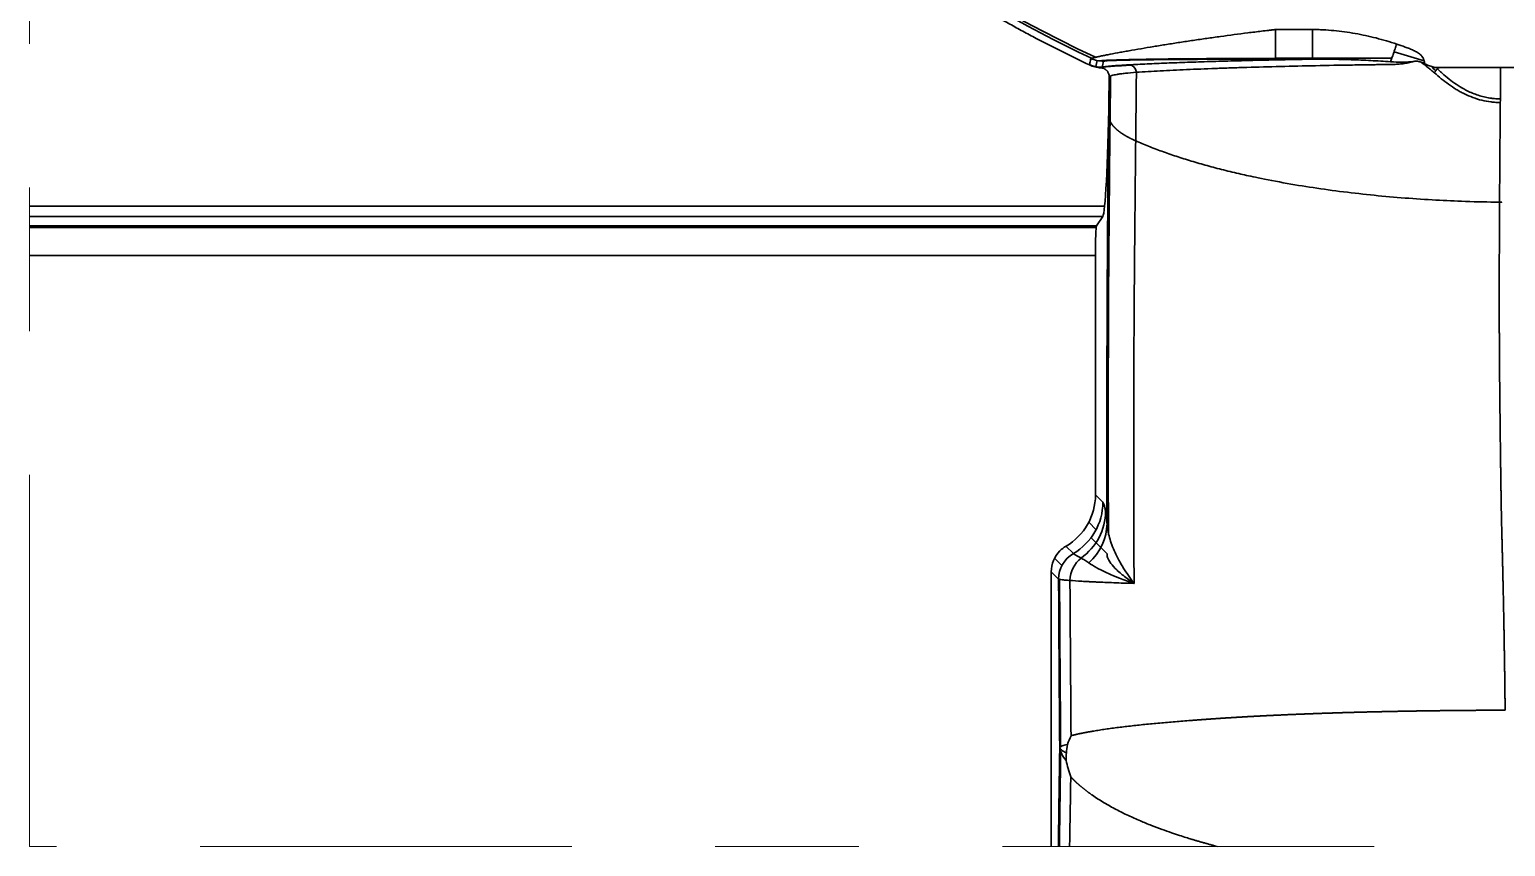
# Model space of a CAD drawing. Header units: millimetres. Extents: x -297 to 297, y -210 to 210.
# Drawn here: x 82.9 to 170.2, y -0.2 to 48.1 of the extents above; entities that cross this region are included whole.
import ezdxf

# ---------------------------------------------------------------- set-up
doc = ezdxf.new("R2010")
doc.units = ezdxf.units.MM
doc.linetypes.add('CENTER', pattern=[47.5, 22, -8.5, 8.5, -8.5])
doc.layers.get('0').update_dxf_attribs({"lineweight": 18})
doc.layers.add('粗实线层', color=7, linetype='Continuous', lineweight=35)

msp = doc.modelspace()

# ---------------------------------------------------------------- linework, layer by layer
at = {"color": 2, "linetype": 'CENTER', "lineweight": 18}
msp.add_lwpolyline([(82.877, -0.21), (82.877, 139.465), (257.472, 139.465), (257.472, -0.21)], close=True, dxfattribs=at)
at = {"layer": '粗实线层'}
for p, q in [((156.607, 48.135), (158.817, 48.135)), ((156.625, 48.135), (156.625, 46.381)), ((158.817, 46.381), (158.817, 48.135)), ((156.625, 46.441), (163.347, 46.441)), ((158.817, 46.381), (156.625, 46.381)), ((163.651, 46.825), (165.432, 46.285)), ((145.988, 45.945), (145.981, 45.912)), ((146.069, 46.305), (145.99, 45.944)), ((169.96, 45.889), (166.463, 45.889)), ((169.951, 45.889), (169.951, 43.925)), ((171.418, 45.889), (169.96, 45.889)), ((146.87, 45.39), (146.84, 42.711)), ((146.516, 37.678), (82.877, 37.678)), ((82.877, 37.068), (146.404, 37.068)), ((146.404, 37.068), (146.033, 36.512)), ((82.877, 36.512), (146.033, 36.512)), ((82.877, 36.426), (146.017, 36.426)), ((145.975, 34.769), (82.877, 34.769)), ((145.975, 20.596), (145.975, 34.769)), ((146.413, 20.158), (145.975, 20.596)), ((146.015, 18.538), (145.578, 18.974)), ((144.231, 17.564), (144.667, 17.127)), ((146.006, 17.771), (145.715, 18.061)), ((146.006, 17.771), (146.675, 17.102)), ((143.994, 16.422), (143.558, 16.858)), ((143.359, 16.047), (143.794, 15.612)), ((143.359, -0.21), (143.359, 16.039))]:
    msp.add_line(p, q, dxfattribs=at)
msp.add_arc((178.618, 116.586), 77.318, 190.37742, 245.03016, dxfattribs=at)
for centre, major_axis, ratio, start_param, end_param in [((146.366, 47.657), (1.713, -0.381), 0.999361, 4.493702, 4.931076), ((147.97, 45.523), (-0.027, 0.526), 0.831005, 4.83494, 6.220405), ((146.381, 49.334), (0, 12.283), 0.034921, 3.193953, 4.278216), ((146.036, 34.769), (0, 1.746), 0.034921, 0.05236, 1.570796), ((142.464, 20.6), (2.485, -2.485), 0.998783, 6.024569, 7.067974), ((142.906, 20.158), (2.481, 2.481), 0.998783, 4.453773, 5.497178), ((143.067, 19.62), (3.466, 0.551), 0.976142, 5.184822, 6.121756), ((143.152, 18.904), (3.495, 0.315), 0.931823, 5.394204, 6.186872), ((145.115, 16.045), (1.242, -1.242), 0.998783, 2.882976, 3.150458), ((145.115, 16.031), (-0.454, 1.712), 0.990851, 0.533307, 1.309231), ((145.548, 15.612), (-1.241, -1.241), 0.998783, 4.453773, 5.497178), ((146.151, 15.477), (-0.215, -1.741), 0.96164, 3.923797, 4.798196)]:
    msp.add_ellipse(centre, major_axis=major_axis, ratio=ratio, start_param=start_param, end_param=end_param, dxfattribs=at)
for points, knots in [([(102.449, 102.638), (105.255, 87.313), (112.789, 72.916), (130.119, 55.505), (137.596, 50.274), (145.734, 46.441)], [0, 0, 0, 0, 46.693765, 46.693765, 73.668116, 73.668116, 73.668116, 73.668116]), ([(139.365, 49.334), (139.873, 49.038), (140.386, 48.746), (141.16, 48.316), (141.549, 48.103), (141.939, 47.893), (142.2, 47.753), (142.331, 47.684), (143.509, 47.063), (144.561, 46.537), (145.62, 46.037)], [0, 0, 0, 0, 1.768325, 1.768325, 2.652487, 3.094568, 3.094568, 3.53665, 3.53665, 7.073299, 7.073299, 7.073299, 7.073299]), ([(145.757, 46.43), (145.76, 46.434), (145.772, 46.439), (145.815, 46.454), (145.846, 46.462), (145.905, 46.477), (145.927, 46.483), (145.976, 46.494), (146.002, 46.5), (146.085, 46.519), (146.148, 46.533), (146.253, 46.555), (146.289, 46.563), (146.365, 46.579), (146.405, 46.587), (146.527, 46.611), (146.613, 46.628), (146.885, 46.681), (147.084, 46.719), (147.349, 46.768), (147.403, 46.778), (147.511, 46.798), (147.566, 46.808), (147.733, 46.838), (147.846, 46.858), (148.192, 46.92), (148.43, 46.961), (148.92, 47.045), (149.169, 47.087), (149.673, 47.17), (149.928, 47.211), (150.444, 47.293), (150.704, 47.334), (151.23, 47.414), (151.495, 47.454), (152.029, 47.533), (152.297, 47.572), (152.834, 47.649), (153.102, 47.687), (153.911, 47.798), (154.451, 47.869), (155.265, 47.972), (155.536, 48.005), (155.944, 48.055), (156.148, 48.079), (156.387, 48.107), (156.506, 48.121), (156.566, 48.128), (156.591, 48.131), (156.608, 48.133), (156.617, 48.134), (156.625, 48.135)], [0, 0, 0, 0, 0.343986, 0.343986, 0.687972, 0.687972, 0.859965, 0.859965, 1.031958, 1.031958, 1.375944, 1.375944, 1.547937, 1.547937, 1.719929, 1.719929, 2.063915, 2.063915, 2.751887, 2.751887, 2.92388, 2.92388, 3.095873, 3.095873, 3.439859, 3.439859, 4.127831, 4.127831, 4.815803, 4.815803, 5.503774, 5.503774, 6.191746, 6.191746, 6.879718, 6.879718, 7.56769, 7.56769, 8.255661, 8.255661, 9.631605, 9.631605, 10.319577, 10.319577, 10.663563, 10.835556, 10.921552, 10.96455, 10.98605, 10.98605, 11.007549, 11.007549, 11.007549, 11.007549]), ([(158.817, 48.135), (158.924, 48.135), (159.031, 48.134), (159.244, 48.128), (159.351, 48.124), (159.669, 48.108), (159.881, 48.092), (160.514, 48.032), (160.932, 47.974), (161.555, 47.864), (161.762, 47.823), (162.175, 47.735), (162.38, 47.687), (162.79, 47.583), (162.994, 47.527), (163.401, 47.408), (163.604, 47.344), (163.805, 47.275)], [0, 0, 0, 0, 0.317666, 0.317666, 0.635333, 0.635333, 1.270666, 1.270666, 2.541331, 2.541331, 3.176664, 3.176664, 3.811997, 3.811997, 4.447329, 4.447329, 5.082662, 5.082662, 5.082662, 5.082662]), ([(163.447, 46.228), (163.472, 46.302), (163.498, 46.38), (163.555, 46.544), (163.584, 46.631), (163.645, 46.808), (163.677, 46.9), (163.741, 47.086), (163.773, 47.18), (163.805, 47.275)], [0, 0, 0, 0, 0.276506, 0.276506, 0.553013, 0.553013, 0.829519, 0.829519, 1.106026, 1.106026, 1.106026, 1.106026]), ([(163.805, 47.275), (163.974, 47.217), (164.143, 47.159), (164.394, 47.068), (164.478, 47.037), (164.644, 46.972), (164.726, 46.937), (164.848, 46.881), (164.888, 46.861), (164.967, 46.82), (165.045, 46.776), (165.118, 46.726), (165.171, 46.685), (165.188, 46.67), (165.222, 46.64), (165.27, 46.594), (165.312, 46.542), (165.349, 46.486), (165.361, 46.466), (165.382, 46.427), (165.391, 46.406), (165.417, 46.345), (165.43, 46.302), (165.443, 46.236), (165.447, 46.214), (165.452, 46.169), (165.453, 46.147), (165.454, 46.124)], [0, 0, 0, 0, 0.535645, 0.535645, 0.803468, 0.803468, 1.07129, 1.07129, 1.205201, 1.205201, 1.339113, 1.473024, 1.473024, 1.539979, 1.539979, 1.606935, 1.740846, 1.740846, 1.807802, 1.807802, 1.874758, 1.874758, 2.008669, 2.008669, 2.075624, 2.075624, 2.14258, 2.14258, 2.14258, 2.14258]), ([(145.623, 46.069), (145.63, 46.1), (145.636, 46.13), (145.662, 46.251), (145.682, 46.34), (145.701, 46.43)], [0, 0, 0, 0, 0.0947075, 0.0947075, 0.3695631, 0.3695631, 0.3695631, 0.3695631]), ([(146.446, 46.264), (146.318, 46.264), (146.19, 46.278), (145.94, 46.334), (145.817, 46.375), (145.701, 46.43)], [0, 0, 0, 0, 0.3844548, 0.3844548, 0.7689096, 0.7689096, 0.7689096, 0.7689096]), ([(156.625, 46.432), (155.875, 46.43), (155.125, 46.427), (153.148, 46.418), (151.928, 46.41), (150.137, 46.391), (149.549, 46.384), (148.416, 46.366), (147.87, 46.355), (147.148, 46.334), (146.92, 46.327), (146.625, 46.314), (146.536, 46.31), (146.378, 46.3), (146.309, 46.295), (146.23, 46.288), (146.208, 46.285), (146.189, 46.283)], [0, 0, 0, 0, 1.999057, 1.999057, 5.298307, 5.298307, 6.947932, 6.947932, 8.597557, 8.597557, 9.422369, 9.422369, 9.834775, 9.834775, 10.247182, 10.247182, 10.438451, 10.438451, 10.438451, 10.438451]), ([(156.625, 46.381), (156.151, 46.381), (155.678, 46.381), (154.731, 46.38), (154.259, 46.379), (153.314, 46.377), (152.843, 46.376), (152.137, 46.372), (151.902, 46.371), (151.434, 46.369), (151.2, 46.367), (150.736, 46.364), (150.505, 46.362), (150.045, 46.358), (149.817, 46.356), (149.477, 46.353), (149.364, 46.351), (149.139, 46.349), (149.027, 46.347), (148.694, 46.343), (148.476, 46.34), (148.158, 46.334), (148.053, 46.332), (147.898, 46.329), (147.846, 46.328), (147.745, 46.326), (147.695, 46.325), (147.548, 46.321), (147.452, 46.319), (147.269, 46.314), (147.18, 46.311), (147.076, 46.307), (147.055, 46.306), (147.014, 46.305), (146.994, 46.304), (146.935, 46.302), (146.898, 46.3), (146.791, 46.295), (146.727, 46.292), (146.66, 46.287), (146.648, 46.286), (146.623, 46.284), (146.59, 46.281), (146.545, 46.276), (146.522, 46.272), (146.51, 46.269), (146.507, 46.268), (146.503, 46.266), (146.502, 46.265), (146.502, 46.264)], [0, 0, 0, 0, 1.265964, 1.265964, 2.531927, 2.531927, 3.797891, 3.797891, 4.430873, 4.430873, 5.063855, 5.063855, 5.696837, 5.696837, 6.329819, 6.329819, 6.646309, 6.646309, 6.9628, 6.9628, 7.595782, 7.595782, 7.912273, 7.912273, 8.070519, 8.070519, 8.228764, 8.228764, 8.545255, 8.545255, 8.861746, 8.861746, 8.940869, 8.940869, 9.019991, 9.019991, 9.178237, 9.178237, 9.494728, 9.494728, 9.573851, 9.573851, 9.652973, 9.811219, 9.969464, 9.969464, 10.048587, 10.048587, 10.12771, 10.12771, 10.12771, 10.12771]), ([(158.817, 46.381), (158.273, 46.372), (157.202, 46.353), (156.169, 46.33), (155.408, 46.313), (155.032, 46.303), (154.66, 46.294), (154.414, 46.288), (154.291, 46.284), (153.683, 46.268), (153.212, 46.254), (152.299, 46.226), (151.415, 46.197), (150.176, 46.151), (149.023, 46.102), (148.311, 46.067), (147.97, 46.049)], [0, 0, 0, 0, 1.356671, 2.713342, 2.713342, 3.391677, 3.730845, 3.730845, 4.070012, 4.070012, 5.426683, 5.426683, 6.783354, 8.140025, 9.496696, 10.853366, 10.853366, 10.853366, 10.853366]), ([(163.446, 46.228), (163.25, 46.242), (163.055, 46.255), (162.664, 46.279), (162.469, 46.29), (161.884, 46.321), (161.497, 46.338), (160.725, 46.364), (160.341, 46.374), (159.577, 46.385), (159.196, 46.386), (158.817, 46.381)], [0, 0, 0, 0, 0.579099, 0.579099, 1.158197, 1.158197, 2.316394, 2.316394, 3.474591, 3.474591, 4.632788, 4.632788, 4.632788, 4.632788]), ([(146.292, 45.871), (146.174, 45.876), (146.06, 45.893), (145.892, 45.934), (145.836, 45.951), (145.754, 45.98), (145.727, 45.99), (145.673, 46.013), (145.646, 46.024), (145.62, 46.037)], [0, 0, 0, 0, 0.3480361, 0.3480361, 0.5220542, 0.5220542, 0.6090632, 0.6090632, 0.6960722, 0.6960722, 0.6960722, 0.6960722]), ([(146.292, 45.871), (146.326, 45.87), (146.36, 45.865), (146.41, 45.853), (146.426, 45.848), (146.459, 45.837), (146.475, 45.83), (146.521, 45.808), (146.55, 45.791), (146.591, 45.761), (146.604, 45.75), (146.629, 45.727), (146.652, 45.704), (146.674, 45.678), (146.694, 45.651), (146.703, 45.637), (146.729, 45.594), (146.743, 45.565), (146.766, 45.503), (146.774, 45.471), (146.785, 45.407), (146.788, 45.374), (146.787, 45.342)], [0, 0, 0, 0, 0.1003862, 0.1003862, 0.1505793, 0.1505793, 0.2007724, 0.2007724, 0.3011586, 0.3011586, 0.3513517, 0.3513517, 0.4015448, 0.4517379, 0.4517379, 0.501931, 0.501931, 0.6023172, 0.6023172, 0.7027034, 0.7027034, 0.8030896, 0.8030896, 0.8030896, 0.8030896]), ([(147.97, 46.049), (147.759, 46.038), (147.569, 46.027), (147.226, 46.004), (146.921, 45.98), (146.69, 45.955), (146.57, 45.939), (146.547, 45.936), (146.504, 45.929), (146.443, 45.92), (146.394, 45.91), (146.366, 45.904)], [0, 0, 0, 0, 0.402855, 0.402855, 0.805711, 1.208566, 1.208566, 1.30928, 1.30928, 1.409993, 1.611421, 1.611421, 1.611421, 1.611421]), ([(146.501, 45.929), (146.654, 45.94), (146.813, 45.951), (147.324, 45.984), (147.695, 46.006), (148.086, 46.027)], [0, 0, 0, 0, 0.513573, 0.513573, 1.588549, 1.588549, 1.588549, 1.588549]), ([(146.787, 45.342), (146.807, 45.365), (146.857, 45.389), (146.974, 45.424), (147.02, 45.436), (147.127, 45.459), (147.248, 45.482), (147.398, 45.504), (147.52, 45.521), (147.563, 45.526), (147.652, 45.537), (147.698, 45.542), (147.937, 45.569), (148.155, 45.59), (148.4, 45.61)], [0, 0, 0, 0, 0.411211, 0.411211, 0.616816, 0.616816, 0.822421, 1.028026, 1.028026, 1.130829, 1.130829, 1.233632, 1.233632, 1.644842, 1.644842, 1.644842, 1.644842]), ([(148.4, 45.61), (148.845, 45.638), (149.785, 45.691), (150.824, 45.74), (151.913, 45.788), (152.482, 45.81), (153.375, 45.843), (153.679, 45.854), (154.145, 45.87), (154.301, 45.875), (154.539, 45.882), (154.619, 45.885), (154.779, 45.89), (155.502, 45.912), (156.906, 45.951), (158.294, 45.983), (159.715, 46.012), (160.442, 46.025), (161.558, 46.042), (161.935, 46.048), (162.411, 46.054), (162.506, 46.056), (162.698, 46.058), (162.794, 46.059), (163.082, 46.063), (163.275, 46.065), (163.469, 46.068)], [0, 0, 0, 0, 1.884688, 3.769377, 3.769377, 5.654065, 5.654065, 6.596409, 6.596409, 7.067582, 7.067582, 7.303168, 7.303168, 7.538754, 9.423442, 11.308131, 11.308131, 13.192819, 13.192819, 14.135163, 14.135163, 14.370749, 14.370749, 14.606335, 14.606335, 15.077507, 15.077507, 15.077507, 15.077507]), ([(164.739, 46.229), (164.712, 46.228), (164.685, 46.227), (164.632, 46.224), (164.605, 46.223), (164.524, 46.219), (164.47, 46.216), (164.309, 46.21), (164.201, 46.208), (163.877, 46.207), (163.662, 46.214), (163.446, 46.228)], [0, 0, 0, 0, 0.080847, 0.080847, 0.161695, 0.161695, 0.32339, 0.32339, 0.64678, 0.64678, 1.29356, 1.29356, 1.29356, 1.29356]), ([(163.469, 46.068), (163.576, 46.069), (163.683, 46.072), (163.897, 46.085), (164.004, 46.093), (164.217, 46.117), (164.323, 46.132), (164.481, 46.162), (164.533, 46.173), (164.637, 46.198), (164.689, 46.212), (164.739, 46.229)], [0, 0, 0, 0, 0.321149, 0.321149, 0.642297, 0.642297, 0.963446, 0.963446, 1.12402, 1.12402, 1.284594, 1.284594, 1.284594, 1.284594]), ([(165.272, 46.196), (165.266, 46.198), (165.255, 46.203), (165.237, 46.21), (165.219, 46.217), (165.201, 46.223), (165.184, 46.229), (165.166, 46.234), (165.148, 46.239), (165.13, 46.243), (165.111, 46.247), (165.093, 46.251), (165.075, 46.254), (165.057, 46.256), (165.038, 46.259), (165.02, 46.26), (164.996, 46.262), (164.967, 46.263), (164.934, 46.263), (164.9, 46.261), (164.867, 46.258), (164.835, 46.253), (164.803, 46.247), (164.771, 46.239), (164.75, 46.232), (164.739, 46.229)], [0, 0, 0, 0, 0.0187439, 0.0374037, 0.0559905, 0.0745157, 0.0929904, 0.1114263, 0.1298349, 0.1482276, 0.1666162, 0.1850124, 0.2034277, 0.2218738, 0.2403621, 0.2589043, 0.2775117, 0.3114045, 0.3450451, 0.3785116, 0.4118835, 0.445241, 0.4786644, 0.5122339, 0.5460287, 0.5460287, 0.5460287, 0.5460287]), ([(165.27, 46.193), (165.399, 46.09), (165.591, 45.936), (165.814, 45.756), (165.909, 45.679), (165.972, 45.628), (166.004, 45.603), (166.035, 45.577)], [0, 0, 0, 0, 0.4909508, 0.7364263, 0.859164, 0.859164, 0.9819017, 0.9819017, 0.9819017, 0.9819017]), ([(165.454, 46.124), (165.424, 46.139), (165.395, 46.153), (165.334, 46.176), (165.302, 46.185), (165.27, 46.193)], [0, 0, 0, 0, 0.0980862, 0.0980862, 0.1961724, 0.1961724, 0.1961724, 0.1961724]), ([(165.454, 46.124), (165.533, 46.084), (165.613, 46.045), (165.736, 45.992), (165.777, 45.975), (165.86, 45.945), (165.902, 45.931), (165.986, 45.908), (166.028, 45.899), (166.093, 45.891), (166.114, 45.889), (166.158, 45.889), (166.18, 45.889), (166.289, 45.889), (166.376, 45.889), (166.463, 45.889)], [0, 0, 0, 0, 0.263614, 0.263614, 0.39542, 0.39542, 0.527227, 0.527227, 0.659034, 0.659034, 0.724937, 0.724937, 0.790841, 0.790841, 1.054454, 1.054454, 1.054454, 1.054454]), ([(166.21, 45.818), (166.204, 45.809), (166.192, 45.792), (166.174, 45.768), (166.157, 45.744), (166.14, 45.72), (166.124, 45.698), (166.108, 45.676), (166.092, 45.655), (166.077, 45.634), (166.063, 45.615), (166.049, 45.596), (166.04, 45.583), (166.035, 45.577)], [0, 0, 0, 0, 0.0307185, 0.0606948, 0.0899308, 0.1184283, 0.146189, 0.1732147, 0.1995071, 0.2250678, 0.2498983, 0.2740003, 0.2973752, 0.2973752, 0.2973752, 0.2973752]), ([(166.035, 45.577), (166.301, 45.334), (166.581, 45.103), (167.025, 44.788), (167.176, 44.687), (167.41, 44.547), (167.489, 44.501), (167.648, 44.414), (167.729, 44.372), (167.976, 44.251), (168.145, 44.178), (168.492, 44.049), (168.67, 43.994), (169.03, 43.906), (169.212, 43.872), (169.487, 43.839), (169.579, 43.832), (169.761, 43.822), (169.851, 43.82), (169.941, 43.82)], [0, 0, 0, 0, 1.096586, 1.096586, 1.644879, 1.644879, 1.919025, 1.919025, 2.193171, 2.193171, 2.741464, 2.741464, 3.289757, 3.289757, 3.83805, 3.83805, 4.112196, 4.112196, 4.386343, 4.386343, 4.386343, 4.386343]), ([(166.21, 45.818), (166.212, 45.821), (166.216, 45.826), (166.223, 45.834), (166.23, 45.842), (166.238, 45.849), (166.247, 45.855), (166.257, 45.86), (166.267, 45.865), (166.278, 45.869), (166.289, 45.872), (166.301, 45.875), (166.314, 45.877), (166.332, 45.879), (166.355, 45.88), (166.382, 45.882), (166.409, 45.885), (166.436, 45.887), (166.454, 45.888), (166.463, 45.889)], [0, 0, 0, 0, 0.0106856, 0.0212481, 0.0317712, 0.0423383, 0.0530312, 0.0639287, 0.0751048, 0.0866275, 0.0985587, 0.1109534, 0.1238606, 0.1373233, 0.1647292, 0.1920572, 0.2193071, 0.2464786, 0.2735714, 0.2735714, 0.2735714, 0.2735714]), ([(169.941, 44.033), (169.923, 44.033), (169.883, 44.033), (169.821, 44.034), (169.751, 44.036), (169.644, 44.041), (169.53, 44.051), (169.384, 44.068), (169.238, 44.09), (169.064, 44.124), (168.833, 44.18), (168.55, 44.267), (168.219, 44.398), (167.847, 44.577), (167.44, 44.815), (167.006, 45.12), (166.664, 45.399), (166.434, 45.605), (166.321, 45.711), (166.265, 45.764), (166.238, 45.791), (166.224, 45.804), (166.217, 45.811), (166.214, 45.814), (166.212, 45.816), (166.211, 45.817), (166.211, 45.817), (166.21, 45.817), (166.21, 45.817), (166.21, 45.818), (166.21, 45.818), (166.21, 45.818)], [0, 0, 0, 0, 0.055211, 0.117645, 0.187298, 0.264169, 0.439263, 0.528433, 0.704939, 0.88188, 1.059199, 1.414543, 1.770039, 2.124173, 2.65277, 3.182818, 3.714001, 3.979566, 4.112211, 4.17848, 4.211598, 4.228153, 4.236429, 4.240567, 4.242636, 4.24367, 4.244188, 4.244446, 4.244576, 4.24464, 4.244705, 4.244705, 4.244705, 4.244705]), ([(169.895, 37.917), (169.896, 37.964), (169.896, 38.057), (169.897, 38.197), (169.898, 38.337), (169.899, 38.478), (169.9, 38.619), (169.9, 38.761), (169.901, 38.904), (169.902, 39.046), (169.903, 39.19), (169.904, 39.334), (169.905, 39.478), (169.906, 39.623), (169.907, 39.769), (169.908, 39.914), (169.909, 40.061), (169.91, 40.208), (169.912, 40.355), (169.913, 40.504), (169.914, 40.652), (169.915, 40.802), (169.916, 40.951), (169.917, 41.102), (169.919, 41.253), (169.92, 41.405), (169.921, 41.557), (169.922, 41.71), (169.924, 41.863), (169.925, 42.018), (169.926, 42.173), (169.928, 42.328), (169.929, 42.484), (169.93, 42.642), (169.932, 42.799), (169.933, 42.958), (169.935, 43.117), (169.936, 43.277), (169.937, 43.438), (169.939, 43.599), (169.94, 43.762), (169.941, 43.87), (169.942, 43.925)], [0, 0, 0, 0, 0.139385, 0.279369, 0.419951, 0.561131, 0.702909, 0.845284, 0.988257, 1.131827, 1.275993, 1.420756, 1.566113, 1.712066, 1.858607, 2.00573, 2.153426, 2.301687, 2.450504, 2.599868, 2.749769, 2.9002, 3.05115, 3.20261, 3.354571, 3.507024, 3.65996, 3.813372, 3.967251, 4.121589, 4.27638, 4.431619, 4.587298, 4.743415, 4.899966, 5.056949, 5.214363, 5.372208, 5.530488, 5.689205, 5.848366, 6.007978, 6.007978, 6.007978, 6.007978]), ([(146.757, 42.997), (146.736, 41.05), (146.716, 39.092), (146.696, 36.622), (146.693, 36.127), (146.686, 35.135), (146.682, 34.637), (146.673, 33.141), (146.668, 32.139), (146.66, 30.125), (146.657, 29.113), (146.653, 27.588), (146.652, 26.824), (146.651, 26.057), (146.651, 25.545), (146.651, 25.289), (146.65, 24.009), (146.651, 22.986), (146.654, 20.943), (146.656, 19.923), (146.66, 18.904)], [0, 0, 0, 0, 6.023204, 6.023204, 7.529005, 7.529005, 9.034806, 9.034806, 12.046408, 12.046408, 15.05801, 15.05801, 16.563811, 17.316712, 17.316712, 18.069612, 18.069612, 21.081214, 21.081214, 24.092816, 24.092816, 24.092816, 24.092816]), ([(148.356, 41.549), (148.356, 41.549), (148.356, 41.549), (148.356, 41.549), (148.355, 41.549), (148.354, 41.55), (148.353, 41.55), (148.351, 41.551), (148.35, 41.552), (148.348, 41.552), (148.346, 41.553), (148.344, 41.554), (148.341, 41.555), (148.338, 41.557), (148.335, 41.558), (148.332, 41.559), (148.329, 41.561), (148.325, 41.562), (148.321, 41.564), (148.317, 41.566), (148.313, 41.568), (148.309, 41.57), (148.304, 41.572), (148.299, 41.574), (148.294, 41.576), (148.289, 41.579), (148.283, 41.581), (148.277, 41.584), (148.271, 41.586), (148.265, 41.589), (148.259, 41.592), (148.252, 41.595), (148.245, 41.598), (148.238, 41.601), (148.231, 41.605), (148.224, 41.608), (148.216, 41.612), (148.208, 41.615), (148.2, 41.619), (148.192, 41.623), (148.184, 41.627), (148.175, 41.631), (148.166, 41.635), (148.158, 41.639), (148.148, 41.643), (148.139, 41.648), (148.13, 41.652), (148.12, 41.657), (148.11, 41.662), (148.1, 41.667), (148.09, 41.672), (148.079, 41.677), (148.069, 41.682), (148.058, 41.687), (148.047, 41.693), (148.036, 41.698), (148.025, 41.704), (148.014, 41.71), (148.002, 41.715), (147.991, 41.721), (147.979, 41.728), (147.967, 41.734), (147.955, 41.74), (147.943, 41.746), (147.93, 41.753), (147.918, 41.76), (147.905, 41.766), (147.892, 41.773), (147.879, 41.78), (147.866, 41.787), (147.853, 41.795), (147.84, 41.802), (147.827, 41.809), (147.813, 41.817), (147.8, 41.825), (147.786, 41.832), (147.772, 41.84), (147.758, 41.848), (147.745, 41.856), (147.73, 41.865), (147.716, 41.873), (147.702, 41.882), (147.688, 41.89), (147.674, 41.899), (147.659, 41.908), (147.645, 41.917), (147.63, 41.926), (147.615, 41.935), (147.601, 41.945), (147.586, 41.954), (147.571, 41.964), (147.557, 41.973), (147.542, 41.983), (147.527, 41.993), (147.512, 42.003), (147.497, 42.014), (147.482, 42.024), (147.467, 42.035), (147.453, 42.045), (147.438, 42.056), (147.423, 42.067), (147.408, 42.078), (147.393, 42.089), (147.378, 42.1), (147.363, 42.112), (147.348, 42.123), (147.334, 42.135), (147.319, 42.147), (147.304, 42.158), (147.29, 42.17), (147.275, 42.183), (147.261, 42.195), (147.246, 42.207), (147.232, 42.22), (147.217, 42.233), (147.203, 42.245), (147.189, 42.258), (147.175, 42.272), (147.161, 42.285), (147.147, 42.298), (147.134, 42.312), (147.12, 42.325), (147.107, 42.339), (147.094, 42.353), (147.08, 42.367), (147.067, 42.381), (147.055, 42.395), (147.042, 42.41), (147.029, 42.424), (147.017, 42.439), (147.005, 42.454), (146.993, 42.469), (146.981, 42.484), (146.97, 42.499), (146.958, 42.514), (146.947, 42.53), (146.936, 42.546), (146.926, 42.561), (146.915, 42.577), (146.905, 42.593), (146.895, 42.609), (146.886, 42.626), (146.876, 42.642), (146.867, 42.658), (146.858, 42.675), (146.85, 42.692), (146.841, 42.709), (146.834, 42.726), (146.826, 42.743), (146.819, 42.76), (146.812, 42.778), (146.805, 42.795), (146.799, 42.813), (146.793, 42.831), (146.787, 42.849), (146.782, 42.867), (146.777, 42.885), (146.773, 42.903), (146.769, 42.922), (146.766, 42.94), (146.762, 42.959), (146.76, 42.978), (146.758, 42.99), (146.757, 42.997)], [0, 0, 0, 0, 0.000205, 0.000582, 0.001131, 0.001852, 0.002744, 0.003809, 0.005045, 0.006452, 0.008032, 0.009784, 0.011707, 0.013802, 0.016069, 0.018508, 0.021118, 0.0239, 0.026854, 0.02998, 0.033278, 0.036748, 0.040389, 0.044202, 0.048187, 0.052344, 0.056672, 0.061173, 0.065845, 0.070689, 0.075704, 0.080892, 0.086251, 0.091782, 0.097485, 0.10336, 0.109407, 0.115625, 0.122015, 0.128577, 0.135311, 0.142217, 0.149294, 0.156543, 0.163964, 0.171557, 0.179322, 0.187258, 0.195366, 0.203646, 0.212098, 0.220722, 0.229517, 0.238484, 0.247623, 0.256934, 0.266417, 0.276071, 0.285897, 0.295896, 0.306065, 0.316407, 0.326921, 0.337606, 0.348463, 0.359492, 0.370692, 0.382065, 0.393609, 0.405325, 0.417213, 0.429273, 0.441504, 0.453908, 0.466483, 0.47923, 0.492148, 0.505239, 0.518501, 0.531935, 0.545541, 0.559319, 0.573269, 0.58739, 0.601683, 0.616148, 0.630785, 0.645593, 0.660574, 0.675726, 0.69105, 0.706546, 0.722213, 0.738053, 0.754064, 0.770247, 0.786602, 0.803128, 0.819827, 0.836697, 0.853739, 0.870953, 0.888338, 0.905896, 0.923625, 0.941526, 0.959599, 0.977844, 0.99626, 1.014848, 1.033608, 1.05254, 1.071644, 1.090919, 1.110367, 1.129986, 1.149777, 1.169739, 1.189874, 1.21018, 1.230658, 1.251308, 1.27213, 1.293123, 1.314289, 1.335626, 1.357135, 1.378816, 1.400668, 1.422692, 1.444889, 1.467257, 1.489796, 1.512508, 1.535391, 1.558447, 1.581674, 1.605072, 1.628643, 1.652385, 1.6763, 1.700386, 1.724643, 1.749073, 1.773674, 1.798448, 1.823393, 1.84851, 1.873798, 1.899259, 1.924891, 1.950695, 1.976671, 2.002819, 2.029138, 2.055629, 2.082293, 2.109127, 2.136134, 2.163313, 2.190663, 2.218185, 2.245879, 2.245879, 2.245879, 2.245879]), ([(146.743, 18.321), (146.742, 18.591), (146.741, 18.861), (146.735, 20.698), (146.733, 22.266), (146.731, 25.404), (146.733, 26.98), (146.741, 30.113), (146.747, 31.667), (146.775, 36.426), (146.804, 39.583), (146.84, 42.707)], [0, 0, 0, 0, 0.799823, 0.799823, 5.433233, 5.433233, 10.066644, 10.066644, 14.700054, 14.700054, 24.386302, 24.386302, 24.386302, 24.386302]), ([(148.261, 15.358), (148.26, 15.633), (148.258, 15.908), (148.256, 16.459), (148.255, 16.734), (148.251, 17.562), (148.249, 18.113), (148.246, 19.218), (148.244, 19.771), (148.242, 20.877), (148.241, 21.431), (148.239, 23.093), (148.24, 24.203), (148.241, 25.454), (148.242, 25.593), (148.242, 25.871), (148.243, 26.288), (148.245, 27.257), (148.248, 28.085), (148.253, 29.185), (148.255, 29.734), (148.261, 30.828), (148.264, 31.373), (148.272, 32.46), (148.275, 33.003), (148.284, 34.084), (148.288, 34.623), (148.302, 36.235), (148.313, 37.304), (148.329, 38.901), (148.337, 39.697), (148.347, 40.624), (148.351, 41.02), (148.354, 41.285), (148.355, 41.417), (148.356, 41.549)], [0, 0, 0, 0, 0.818473, 0.818473, 1.636946, 1.636946, 3.273892, 3.273892, 4.910838, 4.910838, 6.547784, 6.547784, 9.821676, 9.821676, 10.230913, 10.230913, 10.640149, 11.458622, 13.095568, 13.095568, 14.732514, 14.732514, 16.36946, 16.36946, 18.006406, 18.006406, 19.643352, 19.643352, 22.917244, 22.917244, 24.55419, 25.372663, 25.7819, 25.7819, 26.191136, 26.191136, 26.191136, 26.191136]), ([(169.957, 22.463), (169.957, 22.511), (169.955, 22.608), (169.953, 22.754), (169.951, 22.903), (169.949, 23.053), (169.948, 23.205), (169.946, 23.359), (169.944, 23.515), (169.942, 23.673), (169.94, 23.832), (169.938, 23.994), (169.936, 24.158), (169.934, 24.323), (169.932, 24.49), (169.93, 24.66), (169.928, 24.831), (169.926, 25.004), (169.924, 25.179), (169.922, 25.355), (169.92, 25.534), (169.918, 25.715), (169.916, 25.897), (169.914, 26.081), (169.912, 26.267), (169.91, 26.455), (169.908, 26.645), (169.906, 26.837), (169.904, 27.03), (169.902, 27.231), (169.9, 27.438), (169.898, 27.652), (169.896, 27.87), (169.894, 28.09), (169.892, 28.313), (169.891, 28.54), (169.889, 28.769), (169.888, 29.001), (169.886, 29.236), (169.885, 29.474), (169.884, 29.715), (169.883, 29.958), (169.882, 30.205), (169.881, 30.454), (169.881, 30.707), (169.88, 30.962), (169.88, 31.22), (169.879, 31.481), (169.879, 31.744), (169.879, 32.011), (169.879, 32.28), (169.878, 32.552), (169.879, 32.827), (169.879, 33.104), (169.879, 33.384), (169.879, 33.667), (169.88, 33.953), (169.881, 34.242), (169.881, 34.533), (169.882, 34.827), (169.883, 35.124), (169.884, 35.424), (169.885, 35.726), (169.886, 36.031), (169.887, 36.339), (169.889, 36.649), (169.89, 36.962), (169.892, 37.278), (169.894, 37.597), (169.895, 37.81), (169.895, 37.917)], [0, 0, 0, 0, 0.142462, 0.286797, 0.433004, 0.581082, 0.731029, 0.882843, 1.036523, 1.192068, 1.349477, 1.508749, 1.669881, 1.832875, 1.997728, 2.16444, 2.33301, 2.503439, 2.675724, 2.849867, 3.025867, 3.203724, 3.383439, 3.565011, 3.748441, 3.933731, 4.12088, 4.309891, 4.500764, 4.693501, 4.902209, 5.113915, 5.328621, 5.54633, 5.767045, 5.990771, 6.217511, 6.447272, 6.680057, 6.915875, 7.154732, 7.396635, 7.641594, 7.889617, 8.140715, 8.394898, 8.65218, 8.912572, 9.17609, 9.442746, 9.712557, 9.985534, 10.261693, 10.541046, 10.823608, 11.109391, 11.398407, 11.690669, 11.986188, 12.284975, 12.587041, 12.892395, 13.201045, 13.513, 13.828267, 14.146851, 14.468758, 14.79399, 15.122551, 15.454443, 15.454443, 15.454443, 15.454443]), ([(169.957, 22.463), (169.959, 22.365), (169.961, 22.171), (169.965, 21.885), (169.969, 21.607), (169.973, 21.338), (169.977, 21.076), (169.981, 20.824), (169.985, 20.58), (169.989, 20.344), (169.993, 20.117), (169.996, 19.898), (170, 19.687), (170.004, 19.486), (170.008, 19.292), (170.012, 19.107), (170.015, 18.931), (170.019, 18.763), (170.023, 18.604), (170.027, 18.453), (170.03, 18.314), (170.034, 18.185), (170.037, 18.062), (170.04, 17.939), (170.044, 17.816), (170.047, 17.693), (170.05, 17.569), (170.053, 17.446), (170.056, 17.323), (170.059, 17.2), (170.062, 17.077), (170.065, 16.954), (170.068, 16.831), (170.071, 16.707), (170.074, 16.584), (170.077, 16.461), (170.08, 16.338), (170.083, 16.214), (170.086, 16.091), (170.089, 15.968), (170.092, 15.845), (170.095, 15.721), (170.097, 15.598), (170.1, 15.475), (170.103, 15.352), (170.106, 15.228), (170.108, 15.105), (170.111, 14.982), (170.114, 14.859), (170.116, 14.735), (170.119, 14.612), (170.122, 14.489), (170.124, 14.365), (170.127, 14.242), (170.129, 14.119), (170.132, 13.995), (170.134, 13.872), (170.137, 13.749), (170.139, 13.626), (170.141, 13.502), (170.144, 13.379), (170.146, 13.256), (170.148, 13.132), (170.151, 13.009), (170.153, 12.886), (170.155, 12.762), (170.157, 12.639), (170.16, 12.516), (170.162, 12.393), (170.164, 12.269), (170.166, 12.146), (170.168, 12.023), (170.17, 11.9), (170.172, 11.777), (170.174, 11.654), (170.176, 11.53), (170.178, 11.407), (170.18, 11.284), (170.182, 11.161), (170.184, 11.038), (170.186, 10.915), (170.188, 10.792), (170.19, 10.669), (170.192, 10.547), (170.193, 10.424), (170.195, 10.301), (170.197, 10.178), (170.199, 10.055), (170.2, 9.933), (170.202, 9.81), (170.204, 9.687), (170.205, 9.565), (170.207, 9.442), (170.208, 9.32), (170.21, 9.197), (170.212, 9.075), (170.213, 8.953), (170.215, 8.83), (170.216, 8.708), (170.217, 8.586), (170.219, 8.464), (170.22, 8.342), (170.222, 8.22), (170.223, 8.098), (170.224, 7.976), (170.225, 7.895), (170.226, 7.854)], [0, 0, 0, 0, 0.290311, 0.572482, 0.846496, 1.112336, 1.369987, 1.619431, 1.860651, 2.09363, 2.318351, 2.534797, 2.742951, 2.942798, 3.134322, 3.317506, 3.492336, 3.658798, 3.816877, 3.96656, 4.107834, 4.230095, 4.352408, 4.474773, 4.59719, 4.71966, 4.842182, 4.964757, 5.087385, 5.210066, 5.332799, 5.455586, 5.578426, 5.70132, 5.824267, 5.947268, 6.070322, 6.19343, 6.316592, 6.439808, 6.563078, 6.686402, 6.80978, 6.933211, 7.056697, 7.180238, 7.303832, 7.42748, 7.551183, 7.67494, 7.79875, 7.922616, 8.046535, 8.170508, 8.294535, 8.418617, 8.542752, 8.666942, 8.791185, 8.915482, 9.03983, 9.164225, 9.288663, 9.413138, 9.537646, 9.662184, 9.786745, 9.911325, 10.035919, 10.160523, 10.285131, 10.409739, 10.534341, 10.658933, 10.78351, 10.908066, 11.032597, 11.157097, 11.281562, 11.405987, 11.530366, 11.654695, 11.778969, 11.903183, 12.027332, 12.151411, 12.275416, 12.399341, 12.523183, 12.646936, 12.770597, 12.89416, 13.017622, 13.140978, 13.264224, 13.387356, 13.51037, 13.633262, 13.756029, 13.878668, 14.001173, 14.123544, 14.245775, 14.367865, 14.48981, 14.611608, 14.611608, 14.611608, 14.611608]), ([(146.574, 19.62), (146.568, 19.662), (146.561, 19.701), (146.548, 19.772), (146.541, 19.805), (146.521, 19.897), (146.508, 19.948), (146.481, 20.034), (146.467, 20.069), (146.44, 20.124), (146.427, 20.144), (146.413, 20.158)], [0, 0, 0, 0, 0.0708028, 0.0708028, 0.1416056, 0.1416056, 0.2832111, 0.2832111, 0.4248167, 0.4248167, 0.5664222, 0.5664222, 0.5664222, 0.5664222]), ([(146.66, 18.904), (146.653, 18.981), (146.646, 19.053), (146.632, 19.187), (146.625, 19.25), (146.603, 19.426), (146.589, 19.529), (146.574, 19.62)], [0, 0, 0, 0, 0.1802976, 0.1802976, 0.3605952, 0.3605952, 0.7211904, 0.7211904, 0.7211904, 0.7211904]), ([(148.261, 15.358), (148.254, 15.368), (148.246, 15.377), (148.232, 15.397), (148.21, 15.426), (148.159, 15.493), (148.06, 15.629), (147.978, 15.744), (147.818, 15.975), (147.718, 16.129), (147.576, 16.358), (147.531, 16.435), (147.442, 16.587), (147.4, 16.664), (147.277, 16.892), (147.202, 17.042), (146.997, 17.489), (146.887, 17.782), (146.767, 18.211), (146.734, 18.352), (146.685, 18.631), (146.668, 18.769), (146.66, 18.904)], [0, 0, 0, 0, 0.030808, 0.030808, 0.061616, 0.123232, 0.246464, 0.492928, 0.492928, 0.985855, 0.985855, 1.232319, 1.232319, 1.478783, 1.478783, 1.97171, 1.97171, 2.957566, 2.957566, 3.450493, 3.450493, 3.943421, 3.943421, 3.943421, 3.943421]), ([(144.667, 17.127), (144.679, 17.115), (144.698, 17.101), (144.748, 17.068), (144.78, 17.049), (144.857, 17.006), (144.901, 16.981), (145.003, 16.926), (145.06, 16.894), (145.123, 16.858)], [0, 0, 0, 0, 0.1324715, 0.1324715, 0.2649429, 0.2649429, 0.3974144, 0.3974144, 0.5298858, 0.5298858, 0.5298858, 0.5298858]), ([(145.123, 16.858), (145.191, 16.821), (145.264, 16.78), (145.417, 16.687), (145.498, 16.634), (145.583, 16.574)], [0, 0, 0, 0, 0.2704098, 0.2704098, 0.5408196, 0.5408196, 0.5408196, 0.5408196]), ([(146.675, 17.102), (146.658, 17.064), (146.657, 17.013), (146.69, 16.865), (146.741, 16.757), (146.903, 16.517), (147.011, 16.386), (147.28, 16.111), (147.441, 15.967), (147.721, 15.742), (147.82, 15.666), (148.032, 15.513), (148.145, 15.435), (148.261, 15.358)], [0, 0, 0, 0, 0.353545, 0.353545, 0.87471, 0.87471, 1.395875, 1.395875, 1.91704, 1.91704, 2.177622, 2.177622, 2.438205, 2.438205, 2.438205, 2.438205]), ([(145.583, 16.574), (145.714, 16.48), (145.869, 16.383), (146.226, 16.186), (146.428, 16.085), (146.764, 15.932), (146.882, 15.88), (147.067, 15.803), (147.131, 15.777), (147.26, 15.725), (147.325, 15.698), (147.527, 15.62), (147.667, 15.568), (147.884, 15.489), (147.994, 15.45), (148.127, 15.404), (148.194, 15.381), (148.222, 15.371), (148.242, 15.365), (148.251, 15.361), (148.261, 15.358)], [0, 0, 0, 0, 0.737531, 0.737531, 1.475061, 1.475061, 1.843827, 1.843827, 2.02821, 2.02821, 2.212592, 2.212592, 2.581358, 2.581358, 2.76574, 2.857932, 2.904027, 2.927075, 2.927075, 2.950123, 2.950123, 2.950123, 2.950123]), ([(143.794, 15.612), (143.796, 15.192), (143.798, 14.773), (143.802, 13.935), (143.805, 13.516), (143.809, 12.68), (143.812, 12.262), (143.817, 11.428), (143.819, 11.012), (143.828, 9.766), (143.834, 8.938), (143.844, 7.697), (143.847, 7.284), (143.853, 6.458), (143.856, 6.045), (143.86, 5.632)], [0, 0, 0, 0, 1.247496, 1.247496, 2.494991, 2.494991, 3.742487, 3.742487, 4.989982, 4.989982, 7.484973, 7.484973, 8.732469, 8.732469, 9.979965, 9.979965, 9.979965, 9.979965]), ([(143.794, 15.612), (143.82, 15.598), (143.888, 15.585), (144.056, 15.565), (144.122, 15.559), (144.239, 15.549), (144.28, 15.546), (144.368, 15.54), (144.415, 15.537), (144.464, 15.534)], [0, 0, 0, 0, 0.3378373, 0.3378373, 0.506756, 0.506756, 0.5912153, 0.5912153, 0.6756746, 0.6756746, 0.6756746, 0.6756746]), ([(143.916, 5.688), (143.914, 5.895), (143.913, 6.102), (143.905, 7.158), (143.898, 8.008), (143.885, 9.71), (143.879, 10.563), (143.868, 12.274), (143.863, 13.132), (143.855, 14.526), (143.853, 15.06), (143.85, 15.595)], [0, 0, 0, 0, 0.623154, 0.623154, 3.18872, 3.18872, 5.754286, 5.754286, 8.319852, 8.319852, 9.906253, 9.906253, 9.906253, 9.906253]), ([(144.464, 15.534), (144.668, 15.517), (144.901, 15.501), (145.293, 15.477), (145.431, 15.47), (145.649, 15.458), (145.724, 15.454), (145.876, 15.447), (145.954, 15.443), (146.351, 15.425), (147.04, 15.396), (147.836, 15.37), (148.261, 15.358)], [0, 0, 0, 0, 0.95028, 0.95028, 1.42542, 1.42542, 1.66299, 1.66299, 1.900561, 1.900561, 2.850841, 3.801121, 3.801121, 3.801121, 3.801121]), ([(144.529, 6.344), (144.526, 6.725), (144.523, 7.105), (144.518, 7.867), (144.515, 8.248), (144.507, 9.392), (144.502, 10.155), (144.493, 11.302), (144.491, 11.685), (144.485, 12.452), (144.482, 12.836), (144.477, 13.606), (144.474, 13.991), (144.469, 14.762), (144.467, 15.148), (144.464, 15.534)], [0, 0, 0, 0, 1.148818, 1.148818, 2.297636, 2.297636, 4.595272, 4.595272, 5.744089, 5.744089, 6.892907, 6.892907, 8.041725, 8.041725, 9.190543, 9.190543, 9.190543, 9.190543]), ([(144.529, 6.344), (144.55, 6.349), (144.59, 6.36), (144.652, 6.375), (144.713, 6.39), (144.775, 6.405), (144.836, 6.419), (144.897, 6.433), (144.957, 6.447), (145.017, 6.46), (145.075, 6.472), (145.133, 6.484), (145.19, 6.496), (145.246, 6.507), (145.3, 6.517), (145.353, 6.528), (145.404, 6.537), (145.454, 6.547), (145.503, 6.556), (145.549, 6.564), (145.594, 6.572), (145.637, 6.58), (145.678, 6.587), (145.716, 6.594), (145.753, 6.6), (145.885, 6.623), (146.12, 6.661), (146.473, 6.716), (146.843, 6.769), (147.228, 6.821), (147.627, 6.871), (148.038, 6.919), (148.459, 6.965), (148.891, 7.009), (149.33, 7.051), (149.777, 7.092), (150.23, 7.132), (150.687, 7.17), (151.147, 7.207), (151.48, 7.234), (151.679, 7.25), (151.744, 7.255), (151.809, 7.26), (151.874, 7.265), (151.94, 7.27), (152.005, 7.275), (152.072, 7.28), (152.138, 7.285), (152.205, 7.29), (152.272, 7.295), (152.34, 7.3), (152.408, 7.305), (152.476, 7.31), (152.545, 7.315), (152.614, 7.32), (152.683, 7.325), (152.753, 7.33), (152.823, 7.335), (152.893, 7.34), (152.964, 7.344), (153.035, 7.349), (153.107, 7.354), (153.178, 7.359), (153.251, 7.364), (153.323, 7.369), (153.396, 7.374), (153.469, 7.379), (153.542, 7.383), (153.616, 7.388), (153.69, 7.393), (153.765, 7.398), (153.84, 7.402), (153.915, 7.407), (153.991, 7.412), (154.066, 7.417), (154.143, 7.421), (154.219, 7.426), (154.296, 7.431), (154.373, 7.435), (154.451, 7.44), (154.529, 7.445), (154.607, 7.449), (154.686, 7.454), (154.765, 7.458), (154.844, 7.463), (154.924, 7.467), (155.004, 7.472), (155.084, 7.476), (155.165, 7.481), (155.246, 7.485), (155.327, 7.49), (155.409, 7.494), (155.491, 7.499), (155.573, 7.503), (155.656, 7.507), (155.738, 7.512), (155.822, 7.516), (155.905, 7.52), (155.989, 7.524), (156.074, 7.529), (156.158, 7.533), (156.243, 7.537), (156.328, 7.541), (156.414, 7.545), (156.5, 7.55), (156.586, 7.554), (156.672, 7.558), (156.759, 7.562), (156.846, 7.566), (156.934, 7.57), (157.022, 7.574), (157.11, 7.578), (157.198, 7.582), (157.287, 7.586), (157.376, 7.59), (157.465, 7.594), (157.555, 7.597), (157.644, 7.601), (157.735, 7.605), (157.825, 7.609), (157.916, 7.613), (158.007, 7.616), (158.098, 7.62), (158.19, 7.624), (158.282, 7.627), (158.374, 7.631), (158.467, 7.634), (158.56, 7.638), (158.653, 7.642), (158.746, 7.645), (158.84, 7.649), (158.934, 7.652), (159.028, 7.655), (159.123, 7.659), (159.218, 7.662), (159.313, 7.666), (159.408, 7.669), (159.504, 7.672), (159.6, 7.676), (159.696, 7.679), (159.792, 7.682), (159.889, 7.685), (159.986, 7.688), (160.083, 7.691), (160.18, 7.695), (160.278, 7.698), (160.376, 7.701), (160.474, 7.704), (160.573, 7.707), (160.671, 7.71), (160.77, 7.713), (160.869, 7.715), (160.969, 7.718), (161.068, 7.721), (161.168, 7.724), (161.268, 7.727), (161.369, 7.73), (161.469, 7.732), (161.57, 7.735), (161.671, 7.738), (161.772, 7.74), (161.874, 7.743), (161.975, 7.745), (162.077, 7.748), (162.179, 7.751), (162.282, 7.753), (162.384, 7.755), (162.487, 7.758), (162.59, 7.76), (162.693, 7.763), (162.796, 7.765), (162.9, 7.767), (163.003, 7.77), (163.107, 7.772), (163.211, 7.774), (163.315, 7.776), (163.42, 7.778), (163.524, 7.781), (163.629, 7.783), (163.734, 7.785), (163.839, 7.787), (163.944, 7.789), (164.049, 7.791), (164.155, 7.793), (164.261, 7.795), (164.366, 7.797), (164.472, 7.798), (164.579, 7.8), (164.685, 7.802), (164.791, 7.804), (164.898, 7.806), (165.005, 7.807), (165.111, 7.809), (165.218, 7.811), (165.325, 7.812), (165.433, 7.814), (165.54, 7.815), (165.647, 7.817), (165.755, 7.818), (165.863, 7.82), (165.97, 7.821), (166.078, 7.823), (166.186, 7.824), (166.294, 7.825), (166.403, 7.827), (166.511, 7.828), (166.619, 7.829), (166.728, 7.831), (166.836, 7.832), (166.945, 7.833), (167.054, 7.834), (167.162, 7.835), (167.271, 7.836), (167.38, 7.837), (167.489, 7.838), (167.598, 7.839), (167.707, 7.84), (167.816, 7.841), (167.926, 7.842), (168.035, 7.843), (168.144, 7.844), (168.253, 7.845), (168.363, 7.845), (168.472, 7.846), (168.582, 7.847), (168.691, 7.848), (168.801, 7.848), (168.91, 7.849), (169.02, 7.849), (169.129, 7.85), (169.239, 7.851), (169.349, 7.851), (169.458, 7.852), (169.568, 7.852), (169.677, 7.852), (169.787, 7.853), (169.897, 7.853), (170.006, 7.854), (170.116, 7.854), (170.189, 7.854), (170.225, 7.854)], [0, 0, 0, 0, 0.165091, 0.326031, 0.48279, 0.635338, 0.78365, 0.927698, 1.067458, 1.202905, 1.334016, 1.460771, 1.583148, 1.701128, 1.814692, 1.923822, 2.028502, 2.128715, 2.224448, 2.315685, 2.402414, 2.484623, 2.562299, 2.635432, 2.704012, 2.76803, 3.369211, 3.963378, 4.550183, 5.129295, 5.700394, 6.263174, 6.817347, 7.362639, 7.898792, 8.425565, 8.942735, 9.450097, 9.947462, 10.434661, 10.501288, 10.568056, 10.634964, 10.702013, 10.769201, 10.836528, 10.903995, 10.9716, 11.039344, 11.107225, 11.175244, 11.243399, 11.311692, 11.38012, 11.448684, 11.517384, 11.586218, 11.655187, 11.72429, 11.793527, 11.862897, 11.932399, 12.002033, 12.0718, 12.141697, 12.211725, 12.281884, 12.352172, 12.42259, 12.493136, 12.563811, 12.634613, 12.705543, 12.776599, 12.847782, 12.91909, 12.990524, 13.062082, 13.133764, 13.205569, 13.277498, 13.349549, 13.421721, 13.494015, 13.56643, 13.638964, 13.711618, 13.784391, 13.857282, 13.930291, 14.003417, 14.076659, 14.150018, 14.223491, 14.297079, 14.370781, 14.444596, 14.518524, 14.592564, 14.666715, 14.740977, 14.815349, 14.88983, 14.96442, 15.039118, 15.113923, 15.188835, 15.263853, 15.338976, 15.414204, 15.489535, 15.56497, 15.640507, 15.716145, 15.791885, 15.867725, 15.943664, 16.019702, 16.095839, 16.172072, 16.248402, 16.324828, 16.401348, 16.477963, 16.554672, 16.631473, 16.708366, 16.78535, 16.862424, 16.939588, 17.016841, 17.094182, 17.17161, 17.249124, 17.326724, 17.404409, 17.482177, 17.560029, 17.637963, 17.715978, 17.794074, 17.87225, 17.950505, 18.028838, 18.107248, 18.185734, 18.264296, 18.342933, 18.421644, 18.500427, 18.579283, 18.65821, 18.737207, 18.816274, 18.895409, 18.974612, 19.053882, 19.133218, 19.212619, 19.292084, 19.371613, 19.451204, 19.530856, 19.610569, 19.690342, 19.770173, 19.850062, 19.930009, 20.010011, 20.090068, 20.17018, 20.250345, 20.330562, 20.410831, 20.49115, 20.571518, 20.651936, 20.732401, 20.812913, 20.89347, 20.974073, 21.054719, 21.135409, 21.21614, 21.296913, 21.377726, 21.458578, 21.539468, 21.620396, 21.70136, 21.78236, 21.863394, 21.944461, 22.025561, 22.106693, 22.187855, 22.269047, 22.350268, 22.431517, 22.512792, 22.594093, 22.675419, 22.756769, 22.838142, 22.919537, 23.000953, 23.082389, 23.163844, 23.245318, 23.326808, 23.408315, 23.489837, 23.571373, 23.652923, 23.734485, 23.816058, 23.897642, 23.979236, 24.060838, 24.142447, 24.224063, 24.305685, 24.387311, 24.468941, 24.550574, 24.632209, 24.713844, 24.79548, 24.877114, 24.958746, 25.040376, 25.122001, 25.203622, 25.285237, 25.366845, 25.448445, 25.530037, 25.611619, 25.693191, 25.774751, 25.774751, 25.774751, 25.774751]), ([(143.86, 5.632), (143.851, 5.043), (143.843, 4.453), (143.826, 3.269), (143.818, 2.676), (143.802, 1.486), (143.795, 0.889), (143.785, 0.124), (143.783, -0.043), (143.781, -0.21)], [0, 0, 0, 0, 1.781908, 1.781908, 3.563817, 3.563817, 5.345725, 5.345725, 5.842995, 5.842995, 5.842995, 5.842995]), ([(144.312, 5.833), (144.182, 5.802), (144.079, 5.77), (143.966, 5.719), (143.935, 5.702), (143.899, 5.676), (143.883, 5.663), (143.872, 5.65), (143.865, 5.641), (143.862, 5.637), (143.86, 5.632)], [0, 0, 0, 0, 0.2517509, 0.2517509, 0.3776263, 0.3776263, 0.440564, 0.4720329, 0.4720329, 0.5035017, 0.5035017, 0.5035017, 0.5035017]), ([(143.86, 5.632), (143.866, 5.616), (143.875, 5.599), (143.899, 5.565), (143.914, 5.548), (143.965, 5.497), (144.01, 5.463), (144.12, 5.394), (144.184, 5.36), (144.258, 5.325)], [0, 0, 0, 0, 0.0861345, 0.0861345, 0.172269, 0.172269, 0.3445379, 0.3445379, 0.5124631, 0.5124631, 0.5124631, 0.5124631]), ([(143.86, 5.632), (143.864, 5.601), (143.87, 5.57), (143.884, 5.509), (143.902, 5.447), (143.924, 5.385), (143.95, 5.323), (143.964, 5.291), (144.042, 5.136), (144.127, 5.011), (144.234, 4.887)], [0, 0, 0, 0, 0.1056701, 0.1056701, 0.2113402, 0.3170103, 0.3170103, 0.4226803, 0.4226803, 0.8453607, 0.8453607, 0.8453607, 0.8453607]), ([(144.234, 4.887), (144.238, 5.027), (144.246, 5.176), (144.271, 5.492), (144.288, 5.659), (144.312, 5.833)], [0, 0, 0, 0, 0.4752208, 0.4752208, 0.9504416, 0.9504416, 0.9504416, 0.9504416]), ([(144.445, -0.21), (144.449, -0.006), (144.452, 0.198), (144.466, 0.988), (144.476, 1.574), (144.495, 2.742), (144.504, 3.326), (144.512, 3.908)], [0, 0, 0, 0, 0.610709, 0.610709, 2.365008, 2.365008, 4.119307, 4.119307, 4.119307, 4.119307]), ([(153.189, -0.21), (153.131, -0.195), (153.007, -0.162), (152.817, -0.111), (152.618, -0.057), (152.421, -0.002), (152.226, 0.054), (152.032, 0.11), (151.839, 0.167), (151.609, 0.236), (151.31, 0.328), (150.914, 0.453), (150.436, 0.612), (149.883, 0.807), (149.267, 1.039), (148.599, 1.312), (147.896, 1.626), (147.175, 1.984), (146.457, 2.386), (145.994, 2.683), (145.748, 2.855), (145.703, 2.887), (145.658, 2.919), (145.614, 2.95), (145.57, 2.982), (145.527, 3.014), (145.484, 3.046), (145.442, 3.078), (145.401, 3.109), (145.36, 3.141), (145.32, 3.172), (145.28, 3.204), (145.241, 3.235), (145.203, 3.266), (145.164, 3.298), (145.127, 3.329), (145.09, 3.36), (145.054, 3.391), (145.018, 3.422), (144.982, 3.453), (144.947, 3.484), (144.913, 3.515), (144.879, 3.546), (144.846, 3.576), (144.813, 3.607), (144.781, 3.637), (144.749, 3.668), (144.718, 3.698), (144.687, 3.729), (144.656, 3.759), (144.627, 3.789), (144.597, 3.819), (144.568, 3.849), (144.54, 3.879), (144.521, 3.899), (144.512, 3.909)], [0, 0, 0, 0, 0.134321, 0.292422, 0.450709, 0.609174, 0.767809, 0.926608, 1.085563, 1.244667, 1.503059, 1.843276, 2.265198, 2.768547, 3.352813, 4.017165, 4.760341, 5.580551, 6.475361, 7.441599, 7.510262, 7.578705, 7.646929, 7.714933, 7.782718, 7.850284, 7.917629, 7.984755, 8.05166, 8.118346, 8.184811, 8.251056, 8.317081, 8.382886, 8.44847, 8.513834, 8.578977, 8.6439, 8.708602, 8.773084, 8.837346, 8.901387, 8.965207, 9.028808, 9.092188, 9.155347, 9.218287, 9.281006, 9.343505, 9.405785, 9.467844, 9.529683, 9.591303, 9.652703, 9.713883, 9.713883, 9.713883, 9.713883])]:
    msp.add_open_spline(points, degree=3, knots=knots, dxfattribs=at)
for points in [[(163.519, 46.439), (163.462, 46.44), (163.404, 46.441), (163.347, 46.441)], [(145.62, 46.037), (145.621, 46.048), (145.621, 46.059), (145.623, 46.069)], [(146.366, 45.904), (146.331, 45.893), (146.306, 45.882), (146.292, 45.871)], [(146.446, 46.264), (146.419, 46.144), (146.393, 46.024), (146.366, 45.904)], [(148.356, 41.549), (148.371, 42.902), (148.385, 44.256), (148.4, 45.61)], [(166.121, 45.695), (166.035, 45.776), (165.95, 45.859), (165.867, 45.943)], [(146.787, 45.342), (146.782, 44.943), (146.776, 44.551), (146.77, 44.167)], [(146.77, 44.167), (146.766, 43.777), (146.762, 43.387), (146.757, 42.997)], [(144.312, 5.833), (144.377, 6.004), (144.45, 6.174), (144.529, 6.344)], [(143.839, -0.21), (143.863, 1.676), (143.889, 3.548), (143.916, 5.408)], [(144.234, 4.886), (144.314, 4.558), (144.406, 4.232), (144.512, 3.909)]]:
    msp.add_open_spline(points, degree=3, dxfattribs=at)
msp.add_rational_spline([(148.356, 41.549), (156.228, 38.079), (169.886, 37.917), (169.889, 37.917)], [0.868247184126, 0.827250169671, 1, 1], degree=2, knots=[0, 0, 0, 21.956308, 21.960795, 21.960795, 21.960795], dxfattribs=at)

doc.saveas('drawing.dxf')
